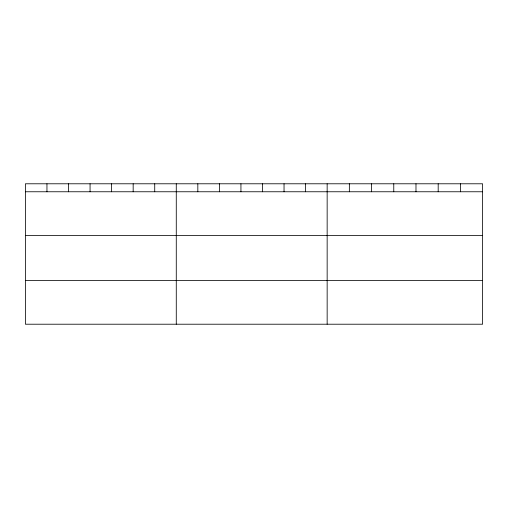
<?xml version="1.0" encoding="UTF-8"?>
<svg xmlns="http://www.w3.org/2000/svg" width="508" height="508" viewBox="0 0 508 508"><rect width="100%" height="100%" fill="white"/><g stroke="black" fill="none" stroke-linecap="round" stroke-linejoin="round"><path stroke-width="0.76" d="M482.6 235.471L482.6 183.788L25.4 183.788L25.4 324.212L482.6 324.212L482.6 235.471L25.4 235.471M25.4 191.764L482.6 191.764M25.4 280.505L482.6 280.505M460.394 183.788L460.394 191.764M438.188 183.788L438.188 191.764M415.982 183.788L415.982 191.764M393.77 183.788L393.77 191.764M371.564 183.788L371.564 191.764M349.358 183.788L349.358 191.764M327.152 183.788L327.152 324.212M305.6 183.788L305.6 191.764M284.042 183.788L284.042 191.764M262.49 183.788L262.49 191.764M240.938 183.788L240.938 191.764M219.386 183.788L219.386 191.764M197.828 183.788L197.828 191.764M176.276 183.788L176.276 324.212M154.724 183.788L154.724 191.764M133.166 183.788L133.166 191.764M111.614 183.788L111.614 191.764M90.062 183.788L90.062 191.764M68.51 183.788L68.51 191.764M46.952 183.788L46.952 191.764"/></g></svg>
